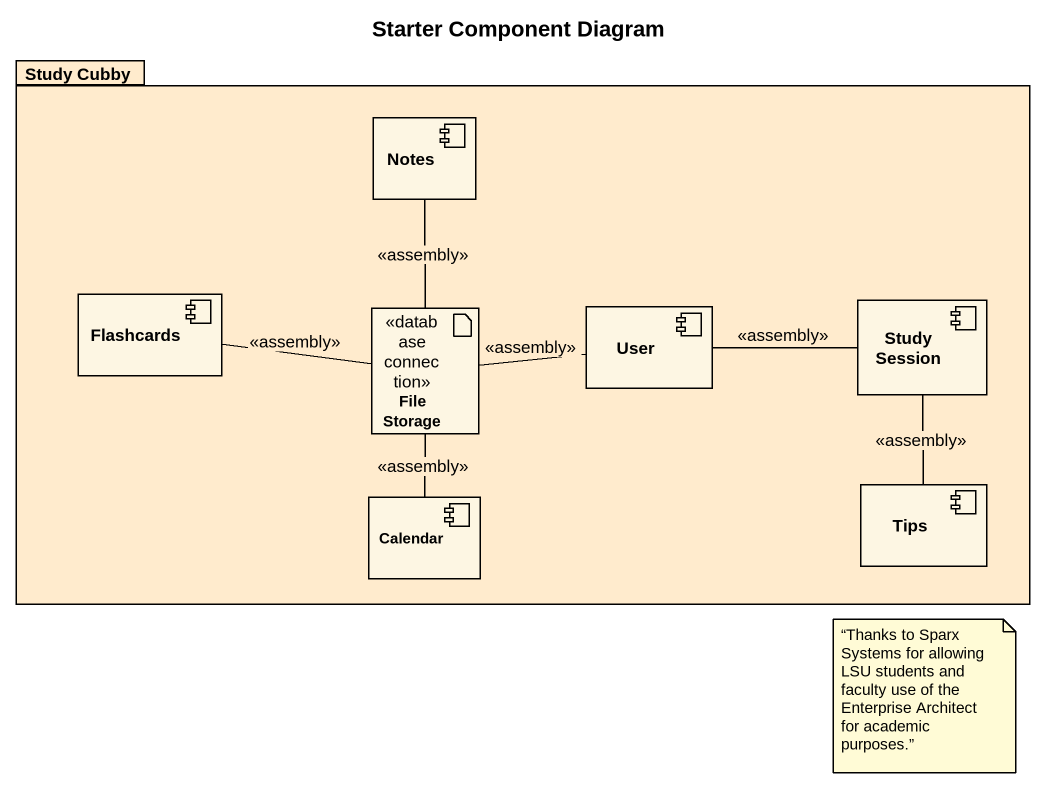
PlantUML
@startuml
title Starter Component Diagram
package "Study Cubby" as Study_Cubby #FFEBCD {
  component Notes
  component Flashcards
  component "Study Session" as Study_Session
  artifact "File Storage" as File_Storage <<database connection>>
  component User
  component Calendar
  component Tips
}
Notes -- File_Storage : <<assembly>>
Flashcards -right- File_Storage : <<assembly>>
Study_Session -left- User : <<assembly>>
File_Storage -right- User : <<assembly>>
Calendar -up- File_Storage : <<assembly>>
Tips -up- Study_Session : <<assembly>>
note as N1
  “Thanks to Sparx Systems for allowing LSU students and
  faculty use of the Enterprise Architect for academic purposes.”
end note
@enduml
